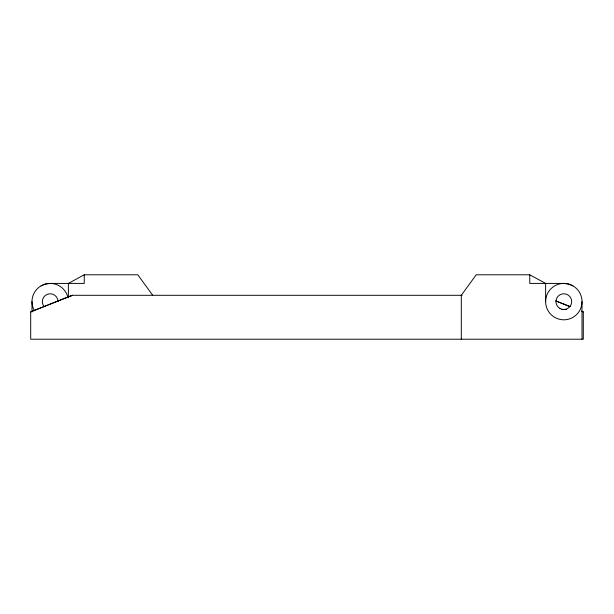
<?xml version="1.0" encoding="UTF-8"?>
<svg xmlns="http://www.w3.org/2000/svg" width="614" height="614" viewBox="0 0 614 614"><rect width="100%" height="100%" fill="white"/><g stroke="black" fill="none" stroke-linecap="round" stroke-linejoin="round"><path stroke-width="0.92" d="M152.702 295.296L137.789 274.788L84.248 274.788L68.377 283.415L68.377 297.782M41.077 285.855L45.467 284.036L50.179 283.415L84.248 283.415L84.248 274.788M583.3 311.874L581.535 311.168L583.3 311.874L583.3 339.212L30.7 339.212L30.7 311.874L72.345 295.296L462.142 295.296M30.7 311.874L72.345 295.296L67.717 297.176M545.623 301.62L545.623 283.415L529.752 274.788L476.211 274.788L461.298 295.296L461.298 339.212M561.925 309.479L566.668 309.479M555.831 300.937L570.007 306.578M555.977 301.021L570.091 306.624M572.923 285.855L568.533 284.036L563.821 283.415L529.752 283.415L529.752 274.788M582.018 301.62A18.197 18.197 0 0 1 554.718 317.377A18.197 18.197 0 0 1 554.718 285.855A18.197 18.197 0 0 1 582.018 301.62L582.018 339.212M31.982 301.62L31.982 311.958M34.415 310.715A18.197 18.197 0 0 1 43.218 284.804A18.197 18.197 0 0 1 67.763 296.907M44.162 306.67A7.859 7.859 0 0 1 47.493 294.229A7.859 7.859 0 0 1 58.038 301.62M559.891 308.428A7.859 7.859 0 0 0 571.68 301.62A7.859 7.859 0 0 0 559.891 294.812A7.859 7.859 0 0 0 559.891 308.428"/></g></svg>
